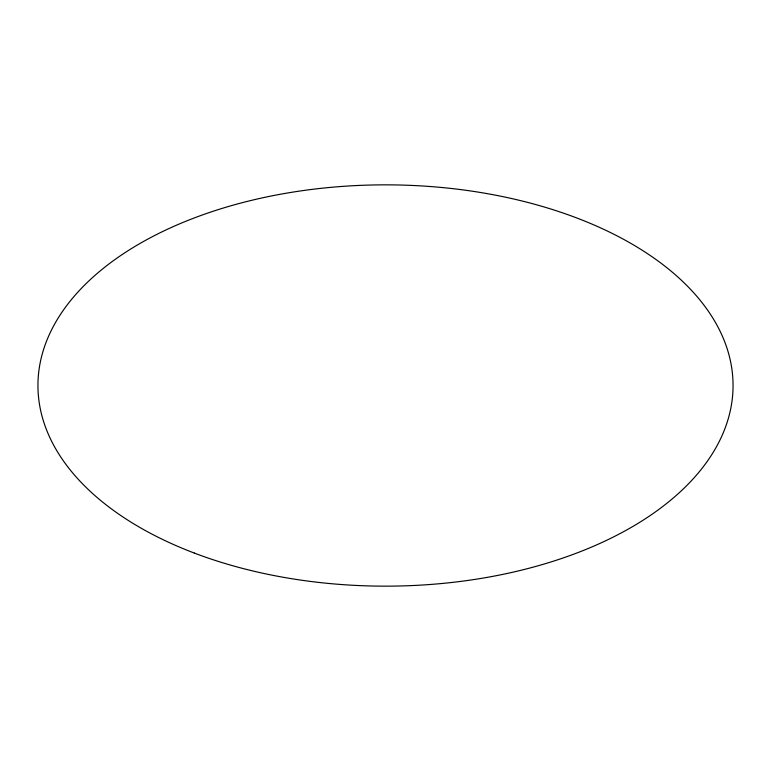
<?xml version="1.0" encoding="UTF-8"?>
<svg xmlns="http://www.w3.org/2000/svg" width="771" height="771" viewBox="0 0 771 771"><rect width="100%" height="100%" fill="white"/><g stroke="black" fill="none" stroke-linecap="round" stroke-linejoin="round"><path stroke-width="1.16" d="M194.311 553.067A347.557 200.653 0 0 0 732.45 397.306A347.557 200.653 0 0 0 229.739 206.127A347.557 200.653 0 0 0 194.311 553.067"/></g></svg>
